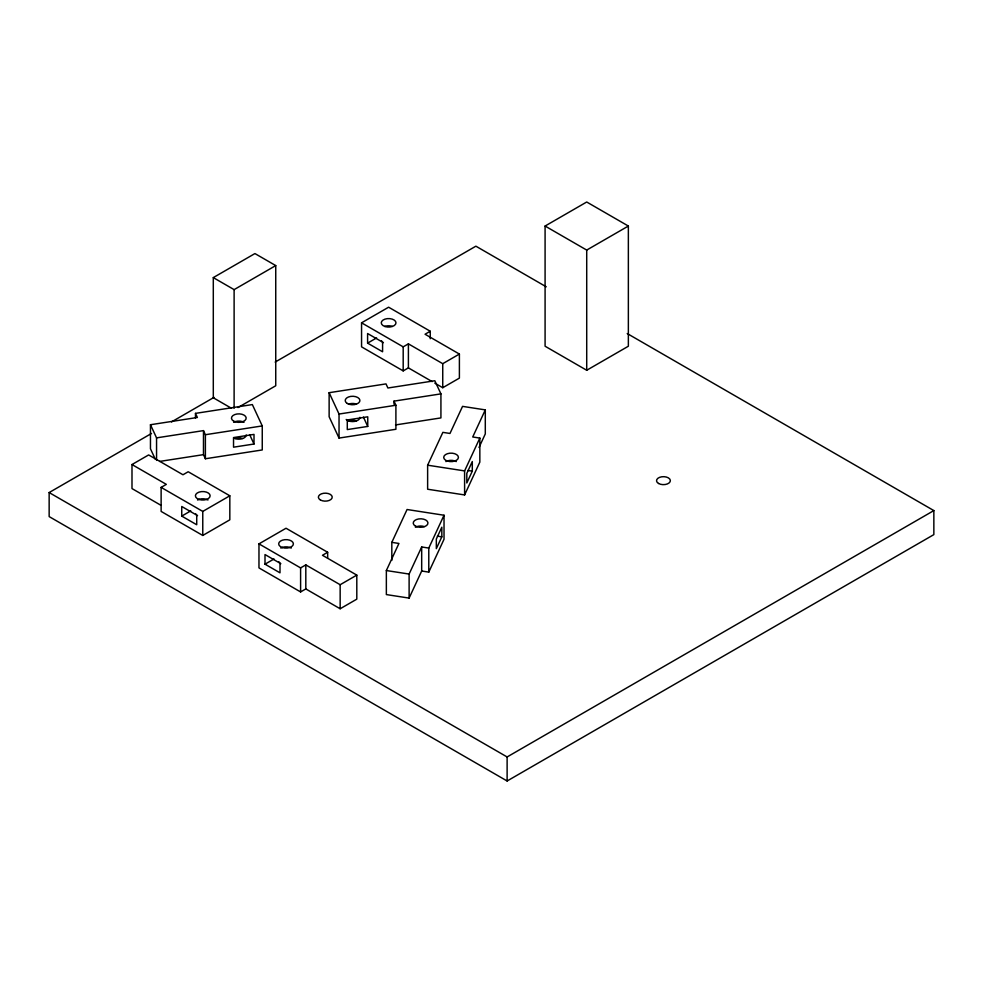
<?xml version="1.0" encoding="UTF-8"?>
<svg xmlns="http://www.w3.org/2000/svg" width="983" height="983" viewBox="0 0 983 983"><rect width="100%" height="100%" fill="white"/><g stroke="black" fill="none" stroke-linecap="round" stroke-linejoin="round"><path stroke-width="1.47" d="M391.824 542.358L407.06 509.513L444.021 515.239L444.021 539.274L428.785 572.106L421.682 571.012L409.112 598.094L386.356 594.58L386.356 570.545L398.926 543.452L391.824 542.358L391.824 560.384M485.295 409.886L472.725 436.98L479.839 438.074L479.839 462.108L464.603 494.941L427.63 489.227L427.63 465.192L442.866 432.36L449.981 433.454L462.551 406.372L485.295 409.886L485.295 433.921L479.016 447.474M409.112 598.094L409.112 574.06L421.682 546.966L428.785 548.072L444.021 515.239M464.603 494.941L464.603 470.906L479.839 438.074M441.822 536.829L436.329 548.649L436.329 539.028L441.822 527.207L441.822 536.829L437.386 536.14M472.295 471.152L466.814 482.972L466.814 473.364L472.295 461.543L472.295 471.152L467.859 470.464M231.509 408.301L213.299 397.783L213.299 277.599L254.929 253.565L275.744 265.582L275.744 385.766L238.009 407.552M213.299 277.599L234.114 289.629L275.744 265.582M627.215 333.544L933.85 510.582L933.85 534.617L507.117 780.994L49.15 516.591L49.15 492.557L151.517 433.454M171.46 421.94L213.999 397.378M275.154 362.076L475.883 246.18L546.241 286.803M432.176 381.613L408.4 367.888L403.19 370.898L361.56 346.852L361.56 322.817L388.617 307.2L430.247 331.234L430.247 338.742M131.992 464.541L148.642 454.932L182.985 474.764L188.195 471.754L229.825 495.788L229.825 519.823L202.768 535.452L161.126 511.418L161.126 487.384L166.336 484.373L131.992 464.541L131.992 488.576L161.052 505.36M545.086 226.041L586.716 202.007L628.358 226.041L628.358 346.225L586.716 370.259L545.086 346.225L545.086 226.041L586.716 250.075L628.358 226.041M367.593 343.128L382.584 351.779L382.584 342.17L367.593 333.52L367.593 343.128L376.612 337.919M361.56 322.817L403.19 346.852L408.4 343.853L442.743 363.685L459.393 354.064L459.393 378.111L442.743 387.72L434.818 383.149M430.247 331.234L425.049 334.232L459.393 354.064M181.744 516.1L196.723 524.75L196.723 515.141L181.744 506.491L181.744 516.1L190.763 510.89M161.126 487.384L202.768 511.418L229.825 495.788M327.658 552.274L322.461 555.284L356.804 575.116L356.804 599.151L340.155 608.76L305.811 588.928L300.601 591.938L258.971 567.904L258.971 543.869L286.028 528.24L327.658 552.274L327.658 558.283M265.005 564.181L279.995 572.831L279.995 563.21L265.005 554.559L265.005 564.181L274.024 558.971M258.971 543.869L300.601 567.904L305.811 564.893L340.155 584.725L356.804 575.116M49.15 492.557L507.117 756.959L933.85 510.582M195.482 413.376L252.348 404.578L262.252 425.922L262.252 449.956L205.386 458.754L203.481 454.65L203.481 430.615L156.555 437.865L150.46 424.73L197.386 417.48L195.482 413.376L195.482 417.873M440.925 393.876L393.999 401.138L395.903 405.242L395.903 429.276L339.037 438.074L329.133 416.731L329.133 392.696L386 383.898L387.904 388.002L434.818 380.74L440.925 393.876L440.925 417.91L395.51 424.939M203.481 430.615L205.386 434.719L262.252 425.922M329.133 392.696L339.037 414.04L395.903 405.242M254.007 444.021L233.536 447.179L233.536 437.57L254.007 434.4L254.007 444.021L249.682 434.683M367.753 426.425L347.282 429.583L347.282 419.974L367.753 416.804L367.753 426.425L363.415 417.087M159.59 461.432L203.481 454.65M427.63 465.192L464.603 470.906M386.356 570.545L409.112 574.06M155.339 459.282L150.46 448.776L150.46 424.73M586.716 250.075L586.716 370.259M507.117 756.959L507.117 780.994M442.743 363.685L442.743 387.72M428.785 548.072L428.785 572.106M421.682 546.966L421.682 571.012M408.4 343.853L408.4 367.888M403.19 346.852L403.19 370.898M393.999 401.138L393.999 404.136M340.155 584.725L340.155 608.76M339.037 414.04L339.037 438.074M305.811 564.893L305.811 588.928M300.601 567.904L300.601 591.938M234.114 289.629L234.114 408.289M205.386 434.719L205.386 458.754M202.768 511.418L202.768 535.452M156.555 437.865L156.555 460.4M235.146 438.467A7.36 4.251 0 0 1 242.506 438.467M348.879 420.859A7.36 4.251 0 0 1 356.239 420.859M197.558 515.62A7.36 4.251 0 0 1 195.654 513.716M197.558 500.003A7.36 4.251 0 0 1 207.966 500.003M445.864 461.58A7.36 4.251 0 0 1 456.272 461.58M246.18 434.928A7.36 4.251 0 0 1 241.634 438.86A7.36 4.251 0 0 1 233.61 437.939M233.61 422.309A7.36 4.251 0 0 1 244.03 422.309M415.391 527.257A7.36 4.251 0 0 1 424.275 526.581M280.831 563.689A7.36 4.251 0 0 1 278.926 561.784M280.831 548.072A7.36 4.251 0 0 1 291.238 548.072M359.925 417.333A7.36 4.251 0 0 1 354.47 421.437A7.36 4.251 0 0 1 346.188 419.458M348.879 404.038A7.36 4.251 0 0 1 356.239 404.038M383.419 342.649A7.36 4.251 0 0 1 381.515 340.745M384.943 326.356A7.36 4.251 0 0 1 392.303 326.356M320.409 499.978A6.918 3.993 0 0 0 331.984 498.184A6.918 3.993 0 0 0 323.518 493.294A6.918 3.993 0 0 0 320.409 499.978M658.549 483.476A6.918 3.993 0 0 0 670.123 481.695A6.918 3.993 0 0 0 661.657 476.804A6.918 3.993 0 0 0 658.549 483.476M199.082 499.475A7.36 4.251 0 0 0 210.129 495.788A7.36 4.251 0 0 0 199.082 492.114A7.36 4.251 0 0 0 199.082 499.475M447.388 461.064A7.36 4.251 0 0 0 458.422 457.378A7.36 4.251 0 0 0 447.388 453.704A7.36 4.251 0 0 0 447.388 461.064M233.61 421.105A7.36 4.251 0 0 0 245.934 419.2A7.36 4.251 0 0 0 236.915 414.003A7.36 4.251 0 0 0 233.61 421.105M415.391 526.052A7.36 4.251 0 0 0 427.703 524.148A7.36 4.251 0 0 0 418.684 518.938A7.36 4.251 0 0 0 415.391 526.052M282.354 547.543A7.36 4.251 0 0 0 293.389 543.869A7.36 4.251 0 0 0 282.354 540.183A7.36 4.251 0 0 0 282.354 547.543M347.355 403.509A7.36 4.251 0 0 0 359.667 401.605A7.36 4.251 0 0 0 350.661 396.407A7.36 4.251 0 0 0 347.355 403.509M384.943 326.503A7.36 4.251 0 0 0 395.977 322.817A7.36 4.251 0 0 0 384.943 319.143A7.36 4.251 0 0 0 384.943 326.503"/></g></svg>
